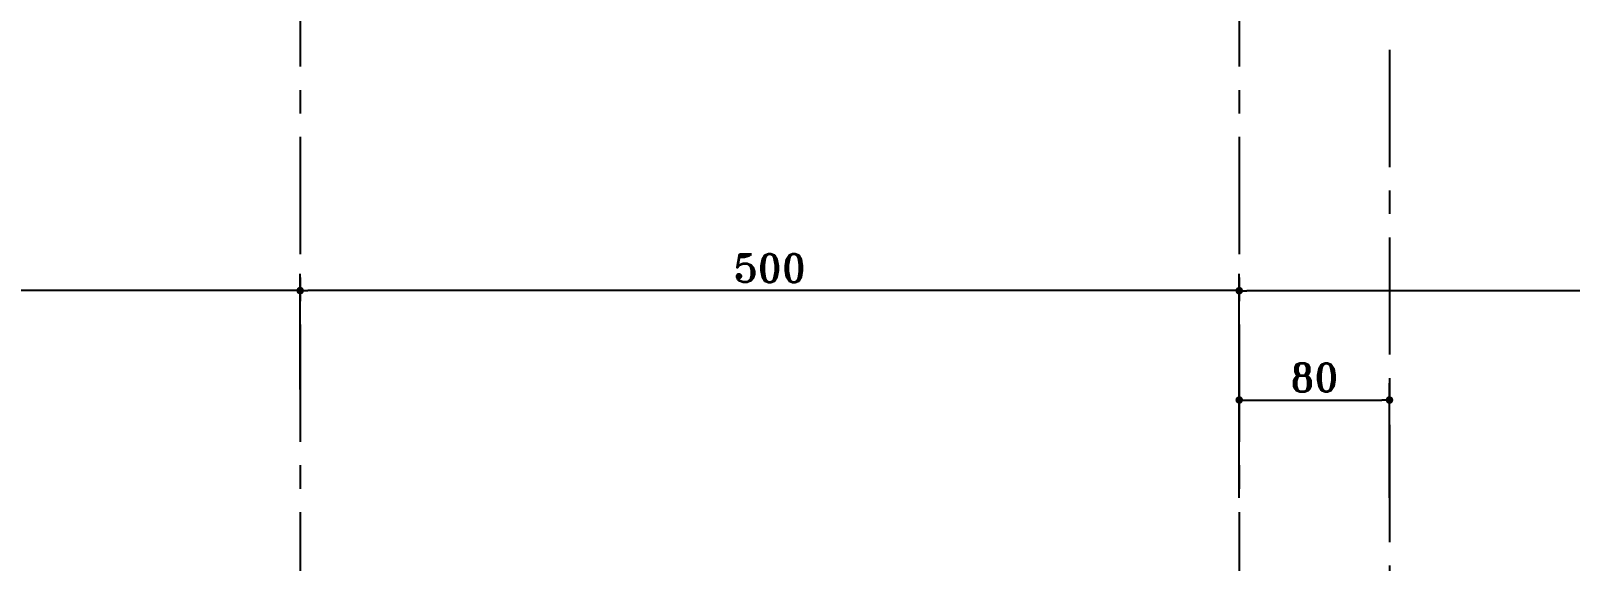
# Model space of a CAD drawing. Header units: inches. Extents: x 460503 to 460688, y 47570 to 48852.
# Drawn here: x 460542.37 to 460558.76, y 47910.17 to 47915.82 of the extents above; entities that cross this region are included whole.
import ezdxf

# ---------------------------------------------------------------- set-up
doc = ezdxf.new("R2010")
doc.units = ezdxf.units.IN
doc.header["$MEASUREMENT"] = 0
doc.linetypes.add('CENTER', pattern=[2, 1.25, -0.25, 0.25, -0.25])
for name, color, linetype in [('AXE', 1, 'CENTER'), ('DIM', 8, 'Continuous'), ('wall', 4, 'Continuous')]:
    doc.layers.add(name, color=color, linetype=linetype)
doc.styles.add('ROMANT', font='romant')
doc.dimstyles.new('1-100', dxfattribs={"dimtxt": 0.3, "dimasz": 0.08, "dimexe": 0.18, "dimexo": 0.0625, "dimgap": 0.09, "dimtad": 1, "dimdec": 0, "dimlfac": 100, "dimdsep": 46, "dimtxsty": 'ROMANT', "dimblk": 'DOT', "dimcen": 0.09, "dimclrd": 1, "dimclre": 1, "dimclrt": 3, "dimadec": 0, "dimazin": 0, "dimtfac": 1, "dimtdec": 0, "dimtix": 1, "dimtofl": 0, "dimtmove": 2, "dimatfit": 3, "dimldrblk": 'DOT', "dimfxl": 1, "dimtolj": 1, "dimarcsym": 0})

# ---------------------------------------------------------------- blocks, each defined once
blk = doc.blocks.new('DOT')
at = {"layer": 'DIM', "color": 0, "linetype": 'ByBlock'}
blk.add_line((-0.5, 0), (-1, 0), dxfattribs=at)
at = {"layer": 'DIM', "color": 0, "linetype": 'ByBlock', "const_width": 0.5}
blk.add_lwpolyline([(-0.25, 0, 1), (0.25, 0, 1)], format="xyb", close=True, dxfattribs=at)
blk = doc.blocks.new('*D394')
at = {"layer": 'Defpoints', "color": 0, "transparency": 16777216}
for p in [(460545.235, 47913.053), (460545.235, 47911.937), (460555.235, 47911.937)]:
    blk.add_point(p, dxfattribs=at)
at = {"layer": 'wall', "color": 1, "lineweight": -2, "transparency": 16777216}
for p, q in [((460545.235, 47911.999), (460545.235, 47913.233)), ((460555.235, 47911.999), (460555.235, 47913.233)), ((460555.155, 47913.053), (460545.315, 47913.053))]:
    blk.add_line(p, q, dxfattribs=at)
at = {"layer": 'wall', "color": 1, "lineweight": -2, "transparency": 16777216, "xscale": 0.08, "yscale": 0.08, "zscale": 0.08, "rotation": 180}
blk.add_blockref('DOT', (460545.235, 47913.053), dxfattribs=at)
at = {"layer": 'wall', "color": 1, "lineweight": -2, "transparency": 16777216, "xscale": 0.08, "yscale": 0.08, "zscale": 0.08}
blk.add_blockref('DOT', (460555.235, 47913.053), dxfattribs=at)
at = {"layer": 'wall', "color": 3, "transparency": 16777216, "insert": (460550.235, 47913.293), "char_height": 0.3, "attachment_point": 5, "style": 'ROMANT'}
blk.add_mtext('\\A1;500', dxfattribs=at)
blk = doc.blocks.new('_Dot')
at = {"layer": 'DIM', "color": 0, "lineweight": -2}
blk.add_line((-0.5, 0), (-1, 0), dxfattribs=at)
at = {"layer": 'DIM', "color": 0, "const_width": 0.5}
blk.add_lwpolyline([(-0.25, 0, 1), (0.25, 0, 1)], format="xyb", close=True, dxfattribs=at)
blk = doc.blocks.new('*D395')
at = {"layer": 'Defpoints', "color": 0, "transparency": 16777216}
for p in [(460535.235, 47913.053), (460535.235, 47911.937), (460545.235, 47911.937)]:
    blk.add_point(p, dxfattribs=at)
at = {"layer": 'wall', "color": 1, "lineweight": -2, "transparency": 16777216}
for p, q in [((460535.235, 47911.999), (460535.235, 47913.233)), ((460545.235, 47911.999), (460545.235, 47913.233)), ((460545.155, 47913.053), (460535.315, 47913.053))]:
    blk.add_line(p, q, dxfattribs=at)
at = {"layer": 'wall', "color": 1, "lineweight": -2, "transparency": 16777216, "xscale": 0.08, "yscale": 0.08, "zscale": 0.08}
for p, rotation in [((460535.235, 47913.053), 180.0000000080041), ((460545.235, 47913.053), 8.004077400869392e-09)]:
    blk.add_blockref('DOT', p, dxfattribs=dict(at, rotation=rotation))
at = {"layer": 'wall', "color": 3, "transparency": 16777216, "insert": (460540.235, 47913.293), "char_height": 0.3, "attachment_point": 5, "rotation": 0, "style": 'ROMANT'}
blk.add_mtext('\\A1;500', dxfattribs=at)
blk = doc.blocks.new('*D397')
at = {"layer": 'Defpoints', "color": 0, "transparency": 16777216}
for p in [(460555.235, 47913.052), (460555.235, 47911.937), (460565.235, 47911.937)]:
    blk.add_point(p, dxfattribs=at)
at = {"layer": 'wall', "color": 1, "lineweight": -2, "transparency": 16777216}
for p, q in [((460555.235, 47911.999), (460555.235, 47913.232)), ((460565.235, 47911.999), (460565.235, 47913.232)), ((460565.155, 47913.052), (460555.315, 47913.052))]:
    blk.add_line(p, q, dxfattribs=at)
at = {"layer": 'wall', "color": 1, "lineweight": -2, "transparency": 16777216, "xscale": 0.08, "yscale": 0.08, "zscale": 0.08, "rotation": 180}
blk.add_blockref('DOT', (460555.235, 47913.052), dxfattribs=at)
at = {"layer": 'wall', "color": 1, "lineweight": -2, "transparency": 16777216, "xscale": 0.08, "yscale": 0.08, "zscale": 0.08}
blk.add_blockref('DOT', (460565.235, 47913.052), dxfattribs=at)
at = {"layer": 'wall', "color": 3, "transparency": 16777216, "insert": (460560.235, 47913.292), "char_height": 0.3, "attachment_point": 5, "style": 'ROMANT'}
blk.add_mtext('\\A1;500', dxfattribs=at)
blk = doc.blocks.new('*D418')
at = {"layer": 'Defpoints', "color": 0, "transparency": 16777216}
for p in [(460556.835, 47911.887), (460555.235, 47910.781), (460556.835, 47910.781)]:
    blk.add_point(p, dxfattribs=at)
at = {"layer": 'wall', "color": 1, "lineweight": -2, "transparency": 16777216}
for p, q in [((460555.235, 47910.843), (460555.235, 47912.067)), ((460556.835, 47910.843), (460556.835, 47912.067)), ((460555.315, 47911.887), (460556.755, 47911.887))]:
    blk.add_line(p, q, dxfattribs=at)
at = {"layer": 'wall', "color": 1, "lineweight": -2, "transparency": 16777216, "xscale": 0.08, "yscale": 0.08, "zscale": 0.08, "rotation": 180}
blk.add_blockref('DOT', (460555.235, 47911.887), dxfattribs=at)
at = {"layer": 'wall', "color": 1, "lineweight": -2, "transparency": 16777216, "xscale": 0.08, "yscale": 0.08, "zscale": 0.08}
blk.add_blockref('DOT', (460556.835, 47911.887), dxfattribs=at)
at = {"layer": 'wall', "color": 3, "transparency": 16777216, "insert": (460556.035, 47912.127), "char_height": 0.3, "attachment_point": 5, "style": 'ROMANT'}
blk.add_mtext('\\A1;80', dxfattribs=at)

msp = doc.modelspace()

# ---------------------------------------------------------------- linework, layer by layer
at = {"layer": 'AXE'}
for p, q in [((460545.23498582, 47916.69156752, 0.00499999), (460545.23498582, 47872.26616593, 0.00499999)), ((460555.23498582, 47916.69150086, 0.00499999), (460555.23498582, 47872.26609926, 0.00499999)), ((460556.83498582, 47915.62131925, 0.00499999), (460556.83498582, 47906.68168038, 0.00499999))]:
    msp.add_line(p, q, dxfattribs=at)

# ---------------------------------------------------------------- dimensions: what is measured, and where the dimension line sits
at = {"layer": 'wall'}
dim = msp.add_aligned_dim(p1=(460545.23498582, 47911.93678099, 0.00499999), p2=(460535.23498582, 47911.93678099, 0.00499999), distance=-1.11579207, text='500', dimstyle='1-100', dxfattribs=at)
dim.commit()
dim.dimension.update_dxf_attribs({"geometry": '*D395', "text_midpoint": (460540.23498582, 47913.29257306, 0.00499999)})
for base, p1, p2, picture, middle in [((460545.23498582, 47913.05250639, 0.00499999), (460555.23498582, 47911.93678099, 0.00499999), (460545.23498582, 47911.93678099, 0.00499999), '*D394', (460550.23498582, 47913.29250639, 0.00499999)), ((460555.23498582, 47913.05243973, 0.00499999), (460565.23498582, 47911.93671432, 0.00499999), (460555.23498582, 47911.93671432, 0.00499999), '*D397', (460560.23498582, 47913.29243973, 0.00499999))]:
    dim = msp.add_linear_dim(base=base, p1=p1, p2=p2, text='500', dimstyle='1-100', dxfattribs=at)
    dim.commit()
    dim.dimension.update_dxf_attribs({"geometry": picture, "text_midpoint": middle})
dim = msp.add_linear_dim(base=(460556.83498582, 47911.88677319, 0.00499999), p1=(460555.23498582, 47910.78094045, 0.00499999), p2=(460556.83498582, 47910.78094045, 0.00499999), angle=180, text='80', dimstyle='1-100', dxfattribs=at)
dim.commit()
dim.dimension.update_dxf_attribs({"geometry": '*D418', "text_midpoint": (460556.03498582, 47912.12677319, 0.00499999)})

doc.saveas('drawing.dxf')
